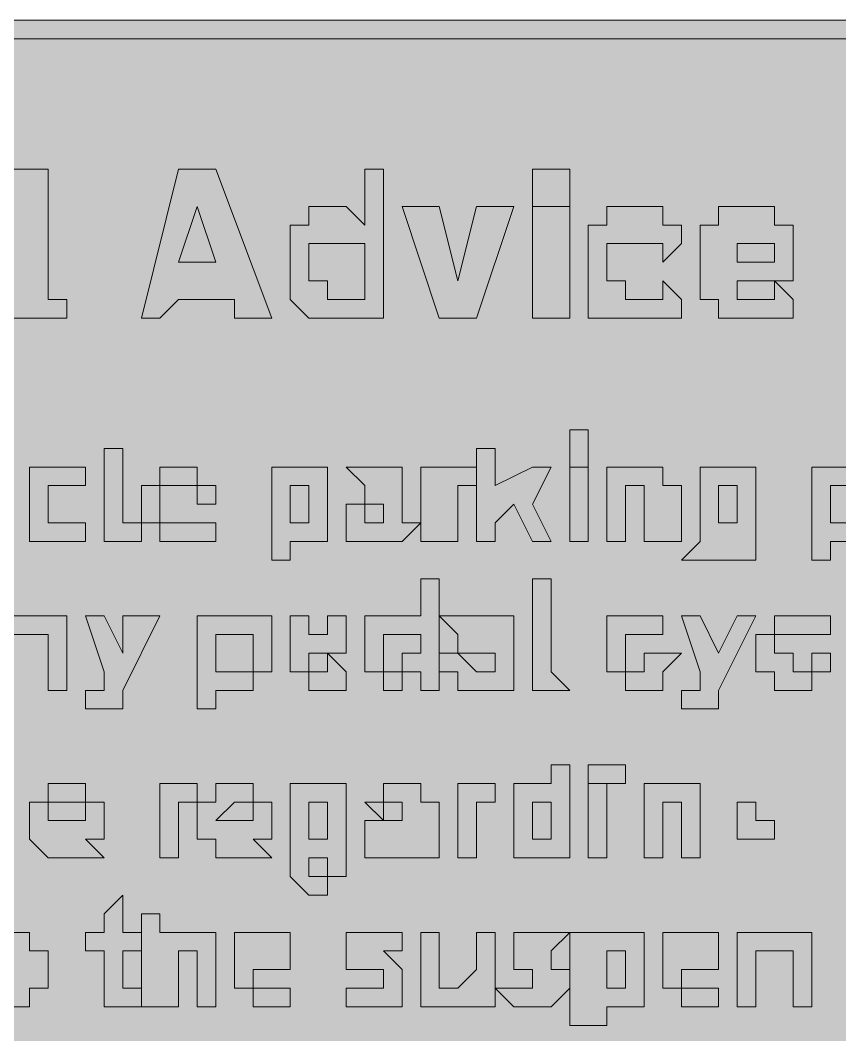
# Model space of a CAD drawing. Header units: metres. Extents: x 104 to 450, y 10 to 263.
# Drawn here: x 159.8 to 212.6, y 197.4 to 262.8 of the extents above; entities that cross this region are included whole.
import ezdxf

# ---------------------------------------------------------------- set-up
doc = ezdxf.new("R2010")
doc.units = ezdxf.units.M
doc.layers.add('FILL_BLACK_000000', color=7, linetype='Continuous', true_color=0x000000)
doc.layers.add('FILL_WHITE_FFFFFF', color=7, linetype='Continuous', true_color=0xffffff)

msp = doc.modelspace()

# ---------------------------------------------------------------- hatches: boundary and pattern name
at = {"layer": 'FILL_BLACK_000000', "true_color": 0x000000}
h = msp.add_hatch(color=7, dxfattribs=at)
h.dxf.hatch_style = 1
h.paths.add_polyline_path([(103.95, 259.2), (104, 259.6), (104.14, 259.91), (104.55, 260.4), (104.96, 260.89), (105.1, 261.2), (105.15, 261.6), (105.15, 262.8), (106.35, 262.8), (108.75, 262.8), (445.95, 262.8), (448.35, 262.8), (449.55, 261.6), (449.55, 259.2), (449.55, 14.4), (449.53, 13.5), (449.4, 12.6), (449.04, 11.7), (448.35, 10.8), (447.15, 10.8), (447.13, 10.11), (447, 9.75), (446.64, 9.62), (445.95, 9.6), (108.75, 9.6), (107.85, 9.79), (106.95, 10.2), (106.05, 10.61), (105.15, 10.8), (104.96, 11.7), (104.55, 12.6), (104.14, 13.5), (103.95, 14.4), (103.95, 259.2)])
h = msp.add_hatch(color=7, dxfattribs=at)
h.dxf.hatch_style = 1
h.paths.add_polyline_path([(161.55, 246), (161.55, 244.8), (162.75, 244.8), (162.75, 243.6), (161.55, 243.6), (160.35, 243.6), (159.15, 243.6), (159.15, 244.8), (159.15, 253.2), (161.55, 253.2), (161.55, 246)])
h = msp.add_hatch(color=7, dxfattribs=at)
h.dxf.hatch_style = 1
h.paths.add_polyline_path([(173.55, 244.8), (171.15, 244.8), (169.95, 244.8), (168.75, 243.6), (167.55, 243.6), (169.95, 253.2), (171.15, 253.2), (172.35, 253.2), (175.95, 243.6), (173.55, 243.6), (173.55, 244.8)])
h.paths.add_polyline_path([(169.95, 247.2), (171.15, 247.2), (172.35, 247.2), (171.15, 250.8), (169.95, 247.2)], flags=16)
h = msp.add_hatch(color=7, dxfattribs=at)
h.dxf.hatch_style = 1
h.paths.add_polyline_path([(179.55, 243.6), (178.35, 243.6), (177.15, 244.8), (177.15, 246), (177.15, 247.2), (177.15, 248.4), (177.15, 249.6), (178.35, 249.6), (178.35, 250.8), (179.55, 250.8), (180.75, 250.8), (181.95, 249.6), (181.95, 253.2), (183.15, 253.2), (183.15, 243.6), (181.95, 243.6), (180.75, 243.6), (179.55, 243.6)])
h.paths.add_polyline_path([(181.95, 248.4), (180.75, 248.4), (179.55, 248.4), (178.35, 248.4), (178.35, 247.2), (178.35, 246), (179.55, 246), (179.55, 244.8), (180.75, 244.8), (181.95, 244.8), (181.95, 246), (181.95, 247.2), (181.95, 248.4)], flags=16)
h = msp.add_hatch(color=7, dxfattribs=at)
h.dxf.hatch_style = 1
h.paths.add_polyline_path([(192.75, 250.8), (192.75, 252), (192.75, 253.2), (193.95, 253.2), (195.15, 253.2), (195.15, 252), (195.15, 250.8), (193.95, 250.8), (192.75, 250.8)])
h = msp.add_hatch(color=7, dxfattribs=at)
h.dxf.hatch_style = 1
h.paths.add_polyline_path([(184.35, 250.8), (186.75, 250.8), (187.95, 246), (189.15, 250.8), (191.55, 250.8), (189.15, 243.6), (187.95, 243.6), (186.75, 243.6), (184.35, 250.8)])
h = msp.add_hatch(color=7, dxfattribs=at)
h.dxf.hatch_style = 1
h.paths.add_polyline_path([(192.75, 243.6), (192.75, 250.8), (195.15, 250.8), (195.15, 243.6), (192.75, 243.6)])
h = msp.add_hatch(color=7, dxfattribs=at)
h.dxf.hatch_style = 1
h.paths.add_polyline_path([(201.15, 250.8), (201.15, 249.6), (202.35, 249.6), (202.35, 248.4), (201.15, 247.2), (201.15, 248.4), (199.95, 248.4), (198.75, 248.4), (197.55, 248.4), (197.55, 247.2), (197.55, 246), (198.75, 246), (198.75, 244.8), (199.95, 244.8), (201.15, 244.8), (201.15, 246), (202.35, 244.8), (202.35, 243.6), (201.15, 243.6), (199.95, 243.6), (198.75, 243.6), (197.55, 243.6), (196.35, 243.6), (196.35, 244.8), (196.35, 246), (196.35, 247.2), (196.35, 248.4), (196.35, 249.6), (197.55, 249.6), (197.55, 250.8), (198.75, 250.8), (199.95, 250.8), (201.15, 250.8)])
h = msp.add_hatch(color=7, dxfattribs=at)
h.dxf.hatch_style = 1
h.paths.add_polyline_path([(208.35, 243.6), (207.15, 243.6), (205.95, 243.6), (204.75, 243.6), (204.75, 244.8), (203.55, 244.8), (203.55, 246), (203.55, 247.2), (203.55, 248.4), (203.55, 249.6), (204.75, 249.6), (204.75, 250.8), (205.95, 250.8), (207.15, 250.8), (208.35, 250.8), (208.35, 249.6), (209.55, 249.6), (209.55, 248.4), (209.55, 247.2), (209.55, 246), (208.35, 246), (209.55, 244.8), (209.55, 243.6), (208.35, 243.6)])
h.paths.add_polyline_path([(205.95, 246), (205.95, 244.8), (207.15, 244.8), (208.35, 244.8), (208.35, 246), (205.95, 246)], flags=16)
h.paths.add_polyline_path([(208.35, 247.2), (208.35, 248.4), (207.15, 248.4), (205.95, 248.4), (205.95, 247.2), (208.35, 247.2)], flags=16)
h = msp.add_hatch(color=7, dxfattribs=at)
h.dxf.hatch_style = 1
h.paths.add_polyline_path([(195.15, 235.2), (195.15, 236.4), (196.35, 236.4), (196.35, 235.2), (196.35, 234), (195.15, 234), (195.15, 235.2)])
h = msp.add_hatch(color=7, dxfattribs=at)
h.dxf.hatch_style = 1
h.paths.add_polyline_path([(166.35, 230.4), (167.55, 230.4), (167.55, 229.2), (166.35, 229.2), (165.15, 229.2), (165.15, 230.4), (165.15, 235.2), (166.35, 235.2), (166.35, 230.4)])
h = msp.add_hatch(color=7, dxfattribs=at)
h.dxf.hatch_style = 1
h.paths.add_polyline_path([(189.15, 235.2), (190.35, 235.2), (190.35, 232.8), (192.75, 234), (193.95, 234), (192.75, 231.6), (193.95, 229.2), (192.75, 229.2), (191.55, 231.6), (190.35, 230.4), (190.35, 229.2), (189.15, 229.2), (189.15, 235.2)])
h = msp.add_hatch(color=7, dxfattribs=at)
h.dxf.hatch_style = 1
h.paths.add_polyline_path([(162.75, 229.2), (161.55, 229.2), (160.35, 229.2), (160.35, 230.4), (160.35, 231.6), (160.35, 232.8), (160.35, 234), (161.55, 234), (162.75, 234), (163.95, 234), (163.95, 232.8), (162.75, 232.8), (161.55, 232.8), (161.55, 231.6), (161.55, 230.4), (162.75, 230.4), (163.95, 230.4), (163.95, 229.2), (162.75, 229.2)])
h = msp.add_hatch(color=7, dxfattribs=at)
h.dxf.hatch_style = 1
h.paths.add_polyline_path([(169.95, 234), (171.15, 234), (171.15, 232.8), (169.95, 232.8), (168.75, 232.8), (168.75, 234), (169.95, 234)])
h = msp.add_hatch(color=7, dxfattribs=at)
h.dxf.hatch_style = 1
h.paths.add_polyline_path([(179.55, 229.2), (178.35, 229.2), (177.15, 229.2), (177.15, 228), (175.95, 228), (175.95, 234), (177.15, 234), (178.35, 234), (179.55, 234), (179.55, 232.8), (179.55, 231.6), (179.55, 230.4), (179.55, 229.2)])
h.paths.add_polyline_path([(178.35, 231.6), (178.35, 232.8), (177.15, 232.8), (177.15, 231.6), (177.15, 230.4), (178.35, 230.4), (178.35, 231.6)], flags=16)
h = msp.add_hatch(color=7, dxfattribs=at)
h.dxf.hatch_style = 1
h.paths.add_polyline_path([(183.15, 234), (184.35, 234), (184.35, 232.8), (184.35, 230.4), (185.55, 230.4), (184.35, 229.2), (183.15, 229.2), (181.95, 229.2), (180.75, 229.2), (180.75, 230.4), (180.75, 231.6), (181.95, 231.6), (181.95, 232.8), (180.75, 234), (181.95, 234), (183.15, 234)])
h.paths.add_polyline_path([(181.95, 230.4), (183.15, 230.4), (183.15, 231.6), (181.95, 231.6), (181.95, 230.4)], flags=16)
h = msp.add_hatch(color=7, dxfattribs=at)
h.dxf.hatch_style = 1
h.paths.add_polyline_path([(185.55, 234), (186.75, 234), (187.95, 234), (189.15, 234), (189.15, 232.8), (187.95, 232.8), (187.95, 231.6), (187.95, 229.2), (185.55, 229.2), (185.55, 234)])
h = msp.add_hatch(color=7, dxfattribs=at)
h.dxf.hatch_style = 1
h.paths.add_polyline_path([(195.15, 229.2), (195.15, 234), (196.35, 234), (196.35, 229.2), (195.15, 229.2)])
h = msp.add_hatch(color=7, dxfattribs=at)
h.dxf.hatch_style = 1
h.paths.add_polyline_path([(199.95, 229.2), (199.95, 231.6), (199.95, 232.8), (198.75, 232.8), (198.75, 231.6), (198.75, 229.2), (197.55, 229.2), (197.55, 234), (198.75, 234), (199.95, 234), (201.15, 234), (201.15, 232.8), (202.35, 232.8), (202.35, 229.2), (199.95, 229.2)])
h = msp.add_hatch(color=7, dxfattribs=at)
h.dxf.hatch_style = 1
h.paths.add_polyline_path([(204.75, 234), (205.95, 234), (207.15, 234), (207.15, 229.2), (207.15, 228), (205.95, 228), (204.75, 228), (203.55, 228), (202.35, 228), (203.55, 229.2), (203.55, 230.4), (203.55, 231.6), (203.55, 232.8), (203.55, 234), (204.75, 234)])
h.paths.add_polyline_path([(204.75, 231.6), (204.75, 230.4), (205.95, 230.4), (205.95, 231.6), (205.95, 232.8), (204.75, 232.8), (204.75, 231.6)], flags=16)
h = msp.add_hatch(color=7, dxfattribs=at)
h.dxf.hatch_style = 1
h.paths.add_polyline_path([(213.15, 229.2), (211.95, 229.2), (211.95, 228), (210.75, 228), (210.75, 234), (211.95, 234), (213.15, 234), (214.35, 234), (214.35, 232.8), (213.15, 232.8), (211.95, 232.8), (211.95, 231.6), (211.95, 230.4), (213.15, 230.4), (214.35, 230.4), (214.35, 229.2), (213.15, 229.2)])
h = msp.add_hatch(color=7, dxfattribs=at)
h.dxf.hatch_style = 1
h.paths.add_polyline_path([(168.75, 232.8), (168.75, 231.6), (168.75, 230.4), (167.55, 230.4), (167.55, 231.6), (167.55, 232.8), (168.75, 232.8)])
h = msp.add_hatch(color=7, dxfattribs=at)
h.dxf.hatch_style = 1
h.paths.add_polyline_path([(172.35, 231.6), (171.15, 231.6), (171.15, 232.8), (172.35, 232.8), (172.35, 231.6)])
h = msp.add_hatch(color=7, dxfattribs=at)
h.dxf.hatch_style = 1
h.paths.add_polyline_path([(172.35, 229.2), (171.15, 229.2), (169.95, 229.2), (168.75, 229.2), (168.75, 230.4), (169.95, 230.4), (171.15, 230.4), (172.35, 230.4), (172.35, 229.2)])
h = msp.add_hatch(color=7, dxfattribs=at)
h.dxf.hatch_style = 1
h.paths.add_polyline_path([(181.95, 222), (181.95, 223.2), (181.95, 224.4), (183.15, 224.4), (184.35, 224.4), (185.55, 224.4), (185.55, 226.8), (186.75, 226.8), (186.75, 219.6), (185.55, 219.6), (185.55, 220.8), (184.35, 220.8), (184.35, 222), (185.55, 222), (185.55, 223.2), (184.35, 223.2), (183.15, 223.2), (183.15, 222), (183.15, 220.8), (181.95, 220.8), (181.95, 222)])
h = msp.add_hatch(color=7, dxfattribs=at)
h.dxf.hatch_style = 1
h.paths.add_polyline_path([(193.95, 222), (193.95, 220.8), (195.15, 219.6), (193.95, 219.6), (192.75, 219.6), (192.75, 220.8), (192.75, 226.8), (193.95, 226.8), (193.95, 222)])
h = msp.add_hatch(color=7, dxfattribs=at)
h.dxf.hatch_style = 1
h.paths.add_polyline_path([(161.55, 219.6), (161.55, 223.2), (160.35, 223.2), (159.15, 223.2), (159.15, 219.6), (157.95, 219.6), (157.95, 224.4), (159.15, 224.4), (160.35, 224.4), (161.55, 224.4), (162.75, 224.4), (162.75, 223.2), (162.75, 219.6), (161.55, 219.6)])
h = msp.add_hatch(color=7, dxfattribs=at)
h.dxf.hatch_style = 1
h.paths.add_polyline_path([(166.35, 219.6), (166.35, 218.4), (165.15, 218.4), (163.95, 218.4), (163.95, 219.6), (165.15, 219.6), (165.15, 220.8), (163.95, 224.4), (165.15, 224.4), (166.35, 222), (166.35, 224.4), (168.75, 224.4), (166.35, 219.6)])
h = msp.add_hatch(color=7, dxfattribs=at)
h.dxf.hatch_style = 1
h.paths.add_polyline_path([(171.15, 224.4), (172.35, 224.4), (173.55, 224.4), (174.75, 224.4), (175.95, 224.4), (175.95, 223.2), (175.95, 222), (175.95, 220.8), (174.75, 220.8), (174.75, 219.6), (173.55, 219.6), (172.35, 219.6), (172.35, 218.4), (171.15, 218.4), (171.15, 224.4)])
h.paths.add_polyline_path([(174.75, 222), (174.75, 223.2), (173.55, 223.2), (172.35, 223.2), (172.35, 222), (172.35, 220.8), (173.55, 220.8), (174.75, 220.8), (174.75, 222)], flags=16)
h = msp.add_hatch(color=7, dxfattribs=at)
h.dxf.hatch_style = 1
h.paths.add_polyline_path([(177.15, 223.2), (177.15, 224.4), (178.35, 224.4), (178.35, 223.2), (179.55, 223.2), (179.55, 224.4), (180.75, 224.4), (180.75, 223.2), (180.75, 222), (179.55, 222), (178.35, 222), (178.35, 220.8), (177.15, 220.8), (177.15, 222), (177.15, 223.2)])
h = msp.add_hatch(color=7, dxfattribs=at)
h.dxf.hatch_style = 1
h.paths.add_polyline_path([(191.55, 220.8), (191.55, 219.6), (190.35, 219.6), (189.15, 219.6), (187.95, 219.6), (187.95, 220.8), (186.75, 220.8), (186.75, 222), (187.95, 222), (187.95, 223.2), (186.75, 224.4), (187.95, 224.4), (189.15, 224.4), (190.35, 224.4), (191.55, 224.4), (191.55, 223.2), (191.55, 220.8)])
h.paths.add_polyline_path([(189.15, 220.8), (190.35, 220.8), (190.35, 222), (189.15, 222), (187.95, 222), (189.15, 220.8)], flags=16)
h = msp.add_hatch(color=7, dxfattribs=at)
h.dxf.hatch_style = 1
h.paths.add_polyline_path([(197.55, 223.2), (197.55, 224.4), (198.75, 224.4), (199.95, 224.4), (201.15, 224.4), (201.15, 223.2), (199.95, 223.2), (198.75, 223.2), (198.75, 222), (198.75, 220.8), (197.55, 220.8), (197.55, 222), (197.55, 223.2)])
h = msp.add_hatch(color=7, dxfattribs=at)
h.dxf.hatch_style = 1
h.paths.add_polyline_path([(204.75, 219.6), (204.75, 218.4), (203.55, 218.4), (202.35, 218.4), (202.35, 219.6), (203.55, 219.6), (203.55, 220.8), (202.35, 224.4), (203.55, 224.4), (204.75, 222), (205.95, 224.4), (207.15, 224.4), (204.75, 219.6)])
h = msp.add_hatch(color=7, dxfattribs=at)
h.dxf.hatch_style = 1
h.paths.add_polyline_path([(211.95, 224.4), (211.95, 223.2), (210.75, 223.2), (209.55, 223.2), (208.35, 223.2), (208.35, 224.4), (209.55, 224.4), (210.75, 224.4), (211.95, 224.4)])
h = msp.add_hatch(color=7, dxfattribs=at)
h.dxf.hatch_style = 1
h.paths.add_polyline_path([(208.35, 219.6), (208.35, 220.8), (207.15, 220.8), (207.15, 222), (207.15, 223.2), (208.35, 223.2), (208.35, 222), (209.55, 222), (209.55, 220.8), (210.75, 220.8), (210.75, 219.6), (209.55, 219.6), (208.35, 219.6)])
h = msp.add_hatch(color=7, dxfattribs=at)
h.dxf.hatch_style = 1
h.paths.add_polyline_path([(178.35, 220.8), (179.55, 220.8), (179.55, 222), (180.75, 220.8), (180.75, 219.6), (179.55, 219.6), (178.35, 219.6), (178.35, 220.8)])
h = msp.add_hatch(color=7, dxfattribs=at)
h.dxf.hatch_style = 1
h.paths.add_polyline_path([(201.15, 222), (202.35, 222), (201.15, 220.8), (201.15, 219.6), (199.95, 219.6), (198.75, 219.6), (198.75, 220.8), (199.95, 220.8), (199.95, 222), (201.15, 222)])
h = msp.add_hatch(color=7, dxfattribs=at)
h.dxf.hatch_style = 1
h.paths.add_polyline_path([(210.75, 220.8), (210.75, 222), (211.95, 222), (211.95, 220.8), (210.75, 220.8)])
h = msp.add_hatch(color=7, dxfattribs=at)
h.dxf.hatch_style = 1
h.paths.add_polyline_path([(183.15, 219.6), (183.15, 220.8), (184.35, 220.8), (184.35, 219.6), (183.15, 219.6)])
h = msp.add_hatch(color=7, dxfattribs=at)
h.dxf.hatch_style = 1
h.paths.add_polyline_path([(191.55, 208.8), (191.55, 210), (191.55, 211.2), (191.55, 212.4), (191.55, 213.6), (192.75, 213.6), (193.95, 213.6), (193.95, 214.8), (195.15, 214.8), (195.15, 208.8), (193.95, 208.8), (192.75, 208.8), (191.55, 208.8)])
h.paths.add_polyline_path([(193.95, 212.4), (192.75, 212.4), (192.75, 211.2), (192.75, 210), (193.95, 210), (193.95, 211.2), (193.95, 212.4)], flags=16)
h = msp.add_hatch(color=7, dxfattribs=at)
h.dxf.hatch_style = 1
h.paths.add_polyline_path([(196.35, 213.6), (196.35, 214.8), (197.55, 214.8), (198.75, 214.8), (198.75, 213.6), (197.55, 213.6), (196.35, 213.6)])
h = msp.add_hatch(color=7, dxfattribs=at)
h.dxf.hatch_style = 1
h.paths.add_polyline_path([(162.75, 213.6), (163.95, 213.6), (163.95, 212.4), (162.75, 212.4), (161.55, 212.4), (161.55, 213.6), (162.75, 213.6)])
h = msp.add_hatch(color=7, dxfattribs=at)
h.dxf.hatch_style = 1
h.paths.add_polyline_path([(168.75, 208.8), (168.75, 213.6), (169.95, 213.6), (171.15, 213.6), (171.15, 212.4), (169.95, 212.4), (169.95, 211.2), (169.95, 208.8), (168.75, 208.8)])
h = msp.add_hatch(color=7, dxfattribs=at)
h.dxf.hatch_style = 1
h.paths.add_polyline_path([(172.35, 208.8), (172.35, 210), (171.15, 210), (171.15, 211.2), (171.15, 212.4), (172.35, 212.4), (172.35, 213.6), (173.55, 213.6), (174.75, 213.6), (174.75, 212.4), (175.95, 212.4), (175.95, 211.2), (175.95, 210), (174.75, 210), (175.95, 208.8), (174.75, 208.8), (173.55, 208.8), (172.35, 208.8)])
h.paths.add_polyline_path([(173.55, 212.4), (172.35, 211.2), (174.75, 211.2), (174.75, 212.4), (173.55, 212.4)], flags=16)
h = msp.add_hatch(color=7, dxfattribs=at)
h.dxf.hatch_style = 1
h.paths.add_polyline_path([(177.15, 210), (177.15, 211.2), (177.15, 212.4), (177.15, 213.6), (178.35, 213.6), (179.55, 213.6), (180.75, 213.6), (180.75, 208.8), (180.75, 207.6), (179.55, 207.6), (179.55, 206.4), (178.35, 206.4), (177.15, 207.6), (177.15, 208.8), (177.15, 210)])
h.paths.add_polyline_path([(179.55, 208.8), (178.35, 208.8), (178.35, 207.6), (179.55, 207.6), (179.55, 208.8)], flags=16)
h.paths.add_polyline_path([(178.35, 212.4), (178.35, 211.2), (178.35, 210), (179.55, 210), (179.55, 211.2), (179.55, 212.4), (178.35, 212.4)], flags=16)
h = msp.add_hatch(color=7, dxfattribs=at)
h.dxf.hatch_style = 1
h.paths.add_polyline_path([(185.55, 212.4), (186.75, 212.4), (186.75, 210), (186.75, 208.8), (185.55, 208.8), (184.35, 208.8), (183.15, 208.8), (181.95, 208.8), (181.95, 210), (181.95, 211.2), (183.15, 211.2), (184.35, 211.2), (184.35, 212.4), (183.15, 212.4), (183.15, 213.6), (184.35, 213.6), (185.55, 213.6), (185.55, 212.4)])
h = msp.add_hatch(color=7, dxfattribs=at)
h.dxf.hatch_style = 1
h.paths.add_polyline_path([(187.95, 208.8), (187.95, 213.6), (189.15, 213.6), (190.35, 213.6), (190.35, 212.4), (189.15, 212.4), (189.15, 211.2), (189.15, 208.8), (187.95, 208.8)])
h = msp.add_hatch(color=7, dxfattribs=at)
h.dxf.hatch_style = 1
h.paths.add_polyline_path([(196.35, 208.8), (196.35, 213.6), (197.55, 213.6), (197.55, 208.8), (196.35, 208.8)])
h = msp.add_hatch(color=7, dxfattribs=at)
h.dxf.hatch_style = 1
h.paths.add_polyline_path([(199.95, 208.8), (199.95, 213.6), (201.15, 213.6), (202.35, 213.6), (203.55, 213.6), (203.55, 212.4), (203.55, 211.2), (203.55, 208.8), (202.35, 208.8), (202.35, 211.2), (202.35, 212.4), (201.15, 212.4), (201.15, 211.2), (201.15, 208.8), (199.95, 208.8)])
h = msp.add_hatch(color=7, dxfattribs=at)
h.dxf.hatch_style = 1
h.paths.add_polyline_path([(162.75, 208.8), (161.55, 208.8), (160.35, 210), (160.35, 211.2), (160.35, 212.4), (161.55, 212.4), (161.55, 211.2), (163.95, 211.2), (163.95, 212.4), (165.15, 212.4), (165.15, 211.2), (165.15, 210), (163.95, 210), (165.15, 208.8), (163.95, 208.8), (162.75, 208.8)])
h = msp.add_hatch(color=7, dxfattribs=at)
h.dxf.hatch_style = 1
h.paths.add_polyline_path([(183.15, 212.4), (183.15, 211.2), (181.95, 212.4), (183.15, 212.4)])
h = msp.add_hatch(color=7, dxfattribs=at)
h.dxf.hatch_style = 1
h.paths.add_polyline_path([(208.35, 210), (207.15, 210), (205.95, 210), (205.95, 211.2), (205.95, 212.4), (207.15, 212.4), (207.15, 211.2), (208.35, 211.2), (208.35, 210)])
h = msp.add_hatch(color=7, dxfattribs=at)
h.dxf.hatch_style = 1
h.paths.add_polyline_path([(167.55, 204), (167.55, 202.8), (166.35, 202.8), (166.35, 200.4), (167.55, 200.4), (167.55, 199.2), (166.35, 199.2), (165.15, 199.2), (165.15, 200.4), (165.15, 202.8), (163.95, 202.8), (163.95, 204), (165.15, 204), (165.15, 205.2), (166.35, 206.4), (166.35, 204), (167.55, 204)])
h = msp.add_hatch(color=7, dxfattribs=at)
h.dxf.hatch_style = 1
h.paths.add_polyline_path([(169.95, 204), (171.15, 204), (172.35, 204), (172.35, 202.8), (172.35, 199.2), (171.15, 199.2), (171.15, 201.6), (171.15, 202.8), (169.95, 202.8), (169.95, 201.6), (169.95, 199.2), (167.55, 199.2), (167.55, 205.2), (168.75, 205.2), (168.75, 204), (169.95, 204)])
h = msp.add_hatch(color=7, dxfattribs=at)
h.dxf.hatch_style = 1
h.paths.add_polyline_path([(160.35, 200.4), (160.35, 199.2), (159.15, 199.2), (157.95, 199.2), (156.75, 199.2), (156.75, 200.4), (156.75, 201.6), (156.75, 202.8), (156.75, 204), (157.95, 204), (159.15, 204), (160.35, 204), (160.35, 202.8), (161.55, 202.8), (161.55, 201.6), (161.55, 200.4), (160.35, 200.4)])
h.paths.add_polyline_path([(157.95, 202.8), (157.95, 201.6), (157.95, 200.4), (159.15, 200.4), (159.15, 201.6), (159.15, 202.8), (157.95, 202.8)], flags=16)
h = msp.add_hatch(color=7, dxfattribs=at)
h.dxf.hatch_style = 1
h.paths.add_polyline_path([(173.55, 202.8), (173.55, 204), (174.75, 204), (175.95, 204), (177.15, 204), (177.15, 202.8), (177.15, 201.6), (174.75, 201.6), (174.75, 200.4), (173.55, 200.4), (173.55, 201.6), (173.55, 202.8)])
h = msp.add_hatch(color=7, dxfattribs=at)
h.dxf.hatch_style = 1
h.paths.add_polyline_path([(184.35, 200.4), (184.35, 199.2), (183.15, 199.2), (181.95, 199.2), (180.75, 199.2), (180.75, 200.4), (181.95, 200.4), (183.15, 200.4), (183.15, 201.6), (181.95, 201.6), (180.75, 201.6), (180.75, 202.8), (180.75, 204), (181.95, 204), (183.15, 204), (184.35, 204), (184.35, 202.8), (183.15, 202.8), (184.35, 201.6), (184.35, 200.4)])
h = msp.add_hatch(color=7, dxfattribs=at)
h.dxf.hatch_style = 1
h.paths.add_polyline_path([(190.35, 204), (190.35, 199.2), (187.95, 199.2), (186.75, 199.2), (185.55, 199.2), (185.55, 200.4), (185.55, 204), (186.75, 204), (186.75, 201.6), (186.75, 200.4), (187.95, 200.4), (189.15, 201.6), (189.15, 204), (190.35, 204)])
h = msp.add_hatch(color=7, dxfattribs=at)
h.dxf.hatch_style = 1
h.paths.add_polyline_path([(195.15, 201.6), (195.15, 200.4), (193.95, 199.2), (192.75, 199.2), (191.55, 199.2), (190.35, 200.4), (191.55, 200.4), (192.75, 200.4), (192.75, 201.6), (191.55, 201.6), (191.55, 202.8), (191.55, 204), (192.75, 204), (193.95, 204), (195.15, 204), (193.95, 202.8), (193.95, 201.6), (195.15, 201.6)])
h = msp.add_hatch(color=7, dxfattribs=at)
h.dxf.hatch_style = 1
h.paths.add_polyline_path([(199.95, 199.2), (198.75, 199.2), (197.55, 199.2), (197.55, 198), (195.15, 198), (195.15, 204), (196.35, 204), (197.55, 204), (198.75, 204), (199.95, 204), (199.95, 202.8), (199.95, 201.6), (199.95, 200.4), (199.95, 199.2)])
h.paths.add_polyline_path([(198.75, 201.6), (198.75, 202.8), (197.55, 202.8), (197.55, 201.6), (197.55, 200.4), (198.75, 200.4), (198.75, 201.6)], flags=16)
h = msp.add_hatch(color=7, dxfattribs=at)
h.dxf.hatch_style = 1
h.paths.add_polyline_path([(201.15, 202.8), (201.15, 204), (202.35, 204), (203.55, 204), (204.75, 204), (204.75, 202.8), (204.75, 201.6), (202.35, 201.6), (202.35, 200.4), (201.15, 200.4), (201.15, 201.6), (201.15, 202.8)])
h = msp.add_hatch(color=7, dxfattribs=at)
h.dxf.hatch_style = 1
h.paths.add_polyline_path([(209.55, 199.2), (209.55, 201.6), (209.55, 202.8), (208.35, 202.8), (207.15, 202.8), (207.15, 201.6), (207.15, 199.2), (205.95, 199.2), (205.95, 204), (207.15, 204), (208.35, 204), (209.55, 204), (210.75, 204), (210.75, 202.8), (210.75, 199.2), (209.55, 199.2)])
h = msp.add_hatch(color=7, dxfattribs=at)
h.dxf.hatch_style = 1
h.paths.add_polyline_path([(177.15, 199.2), (175.95, 199.2), (174.75, 199.2), (174.75, 200.4), (175.95, 200.4), (177.15, 200.4), (177.15, 199.2)])
h = msp.add_hatch(color=7, dxfattribs=at)
h.dxf.hatch_style = 1
h.paths.add_polyline_path([(204.75, 199.2), (203.55, 199.2), (202.35, 199.2), (202.35, 200.4), (203.55, 200.4), (204.75, 200.4), (204.75, 199.2)])
at = {"layer": 'FILL_WHITE_FFFFFF', "true_color": 0xffffff}
h = msp.add_hatch(color=7, dxfattribs=at)
h.dxf.hatch_style = 1
h.paths.add_polyline_path([(106.35, 259.2), (106.35, 260.4), (107.06, 261.09), (107.55, 261.45), (108.04, 261.58), (108.75, 261.6), (445.95, 261.6), (447.15, 261.6), (447.15, 260.4), (448.35, 260.4), (448.35, 259.2), (448.35, 14.4), (448.33, 13.69), (448.2, 13.2), (447.84, 12.71), (447.15, 12), (445.95, 12), (108.75, 12), (106.35, 12), (106.35, 14.4), (106.35, 259.2)])

# ---------------------------------------------------------------- linework, layer by layer
at = {"layer": 'FILL_BLACK_000000', "lineweight": 0, "true_color": 0x000000}
msp.add_lwpolyline([(445.95, 9.6), (108.75, 9.6), (107.85, 9.79), (106.95, 10.2), (106.05, 10.61), (105.15, 10.8), (104.96, 11.7), (104.55, 12.6), (104.14, 13.5), (103.95, 14.4), (103.95, 259.2), (104, 259.6), (104.14, 259.91), (104.55, 260.4), (104.96, 260.89), (105.1, 261.2), (105.15, 261.6), (105.15, 262.8), (106.35, 262.8), (108.75, 262.8), (445.95, 262.8)], dxfattribs=at)
for points in [[(161.55, 246), (161.55, 244.8), (162.75, 244.8), (162.75, 243.6), (161.55, 243.6), (160.35, 243.6), (159.15, 243.6), (159.15, 244.8), (159.15, 253.2), (161.55, 253.2)], [(173.55, 244.8), (171.15, 244.8), (169.95, 244.8), (168.75, 243.6), (167.55, 243.6), (169.95, 253.2), (171.15, 253.2), (172.35, 253.2), (175.95, 243.6), (173.55, 243.6)], [(179.55, 243.6), (178.35, 243.6), (177.15, 244.8), (177.15, 246), (177.15, 247.2), (177.15, 248.4), (177.15, 249.6), (178.35, 249.6), (178.35, 250.8), (179.55, 250.8), (180.75, 250.8), (181.95, 249.6), (181.95, 253.2), (183.15, 253.2), (183.15, 243.6), (181.95, 243.6), (180.75, 243.6)], [(192.75, 250.8), (192.75, 252), (192.75, 253.2), (193.95, 253.2), (195.15, 253.2), (195.15, 252), (195.15, 250.8), (193.95, 250.8)], [(169.95, 247.2), (171.15, 247.2), (172.35, 247.2), (171.15, 250.8)], [(184.35, 250.8), (186.75, 250.8), (187.95, 246), (189.15, 250.8), (191.55, 250.8), (189.15, 243.6), (187.95, 243.6), (186.75, 243.6)], [(192.75, 243.6), (192.75, 250.8), (195.15, 250.8), (195.15, 243.6)], [(201.15, 250.8), (201.15, 249.6), (202.35, 249.6), (202.35, 248.4), (201.15, 247.2), (201.15, 248.4), (199.95, 248.4), (198.75, 248.4), (197.55, 248.4), (197.55, 247.2), (197.55, 246), (198.75, 246), (198.75, 244.8), (199.95, 244.8), (201.15, 244.8), (201.15, 246), (202.35, 244.8), (202.35, 243.6), (201.15, 243.6), (199.95, 243.6), (198.75, 243.6), (197.55, 243.6), (196.35, 243.6), (196.35, 244.8), (196.35, 246), (196.35, 247.2), (196.35, 248.4), (196.35, 249.6), (197.55, 249.6), (197.55, 250.8), (198.75, 250.8), (199.95, 250.8)], [(208.35, 243.6), (207.15, 243.6), (205.95, 243.6), (204.75, 243.6), (204.75, 244.8), (203.55, 244.8), (203.55, 246), (203.55, 247.2), (203.55, 248.4), (203.55, 249.6), (204.75, 249.6), (204.75, 250.8), (205.95, 250.8), (207.15, 250.8), (208.35, 250.8), (208.35, 249.6), (209.55, 249.6), (209.55, 248.4), (209.55, 247.2), (209.55, 246), (208.35, 246), (209.55, 244.8), (209.55, 243.6)], [(181.95, 248.4), (180.75, 248.4), (179.55, 248.4), (178.35, 248.4), (178.35, 247.2), (178.35, 246), (179.55, 246), (179.55, 244.8), (180.75, 244.8), (181.95, 244.8), (181.95, 246), (181.95, 247.2)], [(208.35, 247.2), (208.35, 248.4), (207.15, 248.4), (205.95, 248.4), (205.95, 247.2)], [(205.95, 246), (205.95, 244.8), (207.15, 244.8), (208.35, 244.8), (208.35, 246)], [(195.15, 235.2), (195.15, 236.4), (196.35, 236.4), (196.35, 235.2), (196.35, 234), (195.15, 234)], [(166.35, 230.4), (167.55, 230.4), (167.55, 229.2), (166.35, 229.2), (165.15, 229.2), (165.15, 230.4), (165.15, 235.2), (166.35, 235.2)], [(189.15, 235.2), (190.35, 235.2), (190.35, 232.8), (192.75, 234), (193.95, 234), (192.75, 231.6), (193.95, 229.2), (192.75, 229.2), (191.55, 231.6), (190.35, 230.4), (190.35, 229.2), (189.15, 229.2)], [(162.75, 229.2), (161.55, 229.2), (160.35, 229.2), (160.35, 230.4), (160.35, 231.6), (160.35, 232.8), (160.35, 234), (161.55, 234), (162.75, 234), (163.95, 234), (163.95, 232.8), (162.75, 232.8), (161.55, 232.8), (161.55, 231.6), (161.55, 230.4), (162.75, 230.4), (163.95, 230.4), (163.95, 229.2)], [(169.95, 234), (171.15, 234), (171.15, 232.8), (169.95, 232.8), (168.75, 232.8), (168.75, 234)], [(179.55, 229.2), (178.35, 229.2), (177.15, 229.2), (177.15, 228), (175.95, 228), (175.95, 234), (177.15, 234), (178.35, 234), (179.55, 234), (179.55, 232.8), (179.55, 231.6), (179.55, 230.4)], [(183.15, 234), (184.35, 234), (184.35, 232.8), (184.35, 230.4), (185.55, 230.4), (184.35, 229.2), (183.15, 229.2), (181.95, 229.2), (180.75, 229.2), (180.75, 230.4), (180.75, 231.6), (181.95, 231.6), (181.95, 232.8), (180.75, 234), (181.95, 234)], [(185.55, 234), (186.75, 234), (187.95, 234), (189.15, 234), (189.15, 232.8), (187.95, 232.8), (187.95, 231.6), (187.95, 229.2), (185.55, 229.2)], [(195.15, 229.2), (195.15, 234), (196.35, 234), (196.35, 229.2)], [(199.95, 229.2), (199.95, 231.6), (199.95, 232.8), (198.75, 232.8), (198.75, 231.6), (198.75, 229.2), (197.55, 229.2), (197.55, 234), (198.75, 234), (199.95, 234), (201.15, 234), (201.15, 232.8), (202.35, 232.8), (202.35, 229.2)], [(204.75, 234), (205.95, 234), (207.15, 234), (207.15, 229.2), (207.15, 228), (205.95, 228), (204.75, 228), (203.55, 228), (202.35, 228), (203.55, 229.2), (203.55, 230.4), (203.55, 231.6), (203.55, 232.8), (203.55, 234)], [(213.15, 229.2), (211.95, 229.2), (211.95, 228), (210.75, 228), (210.75, 234), (211.95, 234), (213.15, 234), (214.35, 234), (214.35, 232.8), (213.15, 232.8), (211.95, 232.8), (211.95, 231.6), (211.95, 230.4), (213.15, 230.4), (214.35, 230.4), (214.35, 229.2)], [(168.75, 232.8), (168.75, 231.6), (168.75, 230.4), (167.55, 230.4), (167.55, 231.6), (167.55, 232.8)], [(172.35, 231.6), (171.15, 231.6), (171.15, 232.8), (172.35, 232.8)], [(178.35, 231.6), (178.35, 232.8), (177.15, 232.8), (177.15, 231.6), (177.15, 230.4), (178.35, 230.4)], [(204.75, 231.6), (204.75, 230.4), (205.95, 230.4), (205.95, 231.6), (205.95, 232.8), (204.75, 232.8)], [(181.95, 230.4), (183.15, 230.4), (183.15, 231.6), (181.95, 231.6)], [(172.35, 229.2), (171.15, 229.2), (169.95, 229.2), (168.75, 229.2), (168.75, 230.4), (169.95, 230.4), (171.15, 230.4), (172.35, 230.4)], [(181.95, 222), (181.95, 223.2), (181.95, 224.4), (183.15, 224.4), (184.35, 224.4), (185.55, 224.4), (185.55, 226.8), (186.75, 226.8), (186.75, 219.6), (185.55, 219.6), (185.55, 220.8), (184.35, 220.8), (184.35, 222), (185.55, 222), (185.55, 223.2), (184.35, 223.2), (183.15, 223.2), (183.15, 222), (183.15, 220.8), (181.95, 220.8)], [(193.95, 222), (193.95, 220.8), (195.15, 219.6), (193.95, 219.6), (192.75, 219.6), (192.75, 220.8), (192.75, 226.8), (193.95, 226.8)], [(161.55, 219.6), (161.55, 223.2), (160.35, 223.2), (159.15, 223.2), (159.15, 219.6), (157.95, 219.6), (157.95, 224.4), (159.15, 224.4), (160.35, 224.4), (161.55, 224.4), (162.75, 224.4), (162.75, 223.2), (162.75, 219.6)], [(166.35, 219.6), (166.35, 218.4), (165.15, 218.4), (163.95, 218.4), (163.95, 219.6), (165.15, 219.6), (165.15, 220.8), (163.95, 224.4), (165.15, 224.4), (166.35, 222), (166.35, 224.4), (168.75, 224.4)], [(171.15, 224.4), (172.35, 224.4), (173.55, 224.4), (174.75, 224.4), (175.95, 224.4), (175.95, 223.2), (175.95, 222), (175.95, 220.8), (174.75, 220.8), (174.75, 219.6), (173.55, 219.6), (172.35, 219.6), (172.35, 218.4), (171.15, 218.4)], [(177.15, 223.2), (177.15, 224.4), (178.35, 224.4), (178.35, 223.2), (179.55, 223.2), (179.55, 224.4), (180.75, 224.4), (180.75, 223.2), (180.75, 222), (179.55, 222), (178.35, 222), (178.35, 220.8), (177.15, 220.8), (177.15, 222)], [(191.55, 220.8), (191.55, 219.6), (190.35, 219.6), (189.15, 219.6), (187.95, 219.6), (187.95, 220.8), (186.75, 220.8), (186.75, 222), (187.95, 222), (187.95, 223.2), (186.75, 224.4), (187.95, 224.4), (189.15, 224.4), (190.35, 224.4), (191.55, 224.4), (191.55, 223.2)], [(197.55, 223.2), (197.55, 224.4), (198.75, 224.4), (199.95, 224.4), (201.15, 224.4), (201.15, 223.2), (199.95, 223.2), (198.75, 223.2), (198.75, 222), (198.75, 220.8), (197.55, 220.8), (197.55, 222)], [(204.75, 219.6), (204.75, 218.4), (203.55, 218.4), (202.35, 218.4), (202.35, 219.6), (203.55, 219.6), (203.55, 220.8), (202.35, 224.4), (203.55, 224.4), (204.75, 222), (205.95, 224.4), (207.15, 224.4)], [(211.95, 224.4), (211.95, 223.2), (210.75, 223.2), (209.55, 223.2), (208.35, 223.2), (208.35, 224.4), (209.55, 224.4), (210.75, 224.4)], [(174.75, 222), (174.75, 223.2), (173.55, 223.2), (172.35, 223.2), (172.35, 222), (172.35, 220.8), (173.55, 220.8), (174.75, 220.8)], [(208.35, 219.6), (208.35, 220.8), (207.15, 220.8), (207.15, 222), (207.15, 223.2), (208.35, 223.2), (208.35, 222), (209.55, 222), (209.55, 220.8), (210.75, 220.8), (210.75, 219.6), (209.55, 219.6)], [(178.35, 220.8), (179.55, 220.8), (179.55, 222), (180.75, 220.8), (180.75, 219.6), (179.55, 219.6), (178.35, 219.6)], [(189.15, 220.8), (190.35, 220.8), (190.35, 222), (189.15, 222), (187.95, 222)], [(201.15, 222), (202.35, 222), (201.15, 220.8), (201.15, 219.6), (199.95, 219.6), (198.75, 219.6), (198.75, 220.8), (199.95, 220.8), (199.95, 222)], [(210.75, 220.8), (210.75, 222), (211.95, 222), (211.95, 220.8)], [(183.15, 219.6), (183.15, 220.8), (184.35, 220.8), (184.35, 219.6)], [(191.55, 208.8), (191.55, 210), (191.55, 211.2), (191.55, 212.4), (191.55, 213.6), (192.75, 213.6), (193.95, 213.6), (193.95, 214.8), (195.15, 214.8), (195.15, 208.8), (193.95, 208.8), (192.75, 208.8)], [(196.35, 213.6), (196.35, 214.8), (197.55, 214.8), (198.75, 214.8), (198.75, 213.6), (197.55, 213.6)], [(162.75, 213.6), (163.95, 213.6), (163.95, 212.4), (162.75, 212.4), (161.55, 212.4), (161.55, 213.6)], [(168.75, 208.8), (168.75, 213.6), (169.95, 213.6), (171.15, 213.6), (171.15, 212.4), (169.95, 212.4), (169.95, 211.2), (169.95, 208.8)], [(172.35, 208.8), (172.35, 210), (171.15, 210), (171.15, 211.2), (171.15, 212.4), (172.35, 212.4), (172.35, 213.6), (173.55, 213.6), (174.75, 213.6), (174.75, 212.4), (175.95, 212.4), (175.95, 211.2), (175.95, 210), (174.75, 210), (175.95, 208.8), (174.75, 208.8), (173.55, 208.8)], [(177.15, 210), (177.15, 211.2), (177.15, 212.4), (177.15, 213.6), (178.35, 213.6), (179.55, 213.6), (180.75, 213.6), (180.75, 208.8), (180.75, 207.6), (179.55, 207.6), (179.55, 206.4), (178.35, 206.4), (177.15, 207.6), (177.15, 208.8)], [(185.55, 212.4), (186.75, 212.4), (186.75, 210), (186.75, 208.8), (185.55, 208.8), (184.35, 208.8), (183.15, 208.8), (181.95, 208.8), (181.95, 210), (181.95, 211.2), (183.15, 211.2), (184.35, 211.2), (184.35, 212.4), (183.15, 212.4), (183.15, 213.6), (184.35, 213.6), (185.55, 213.6)], [(187.95, 208.8), (187.95, 213.6), (189.15, 213.6), (190.35, 213.6), (190.35, 212.4), (189.15, 212.4), (189.15, 211.2), (189.15, 208.8)], [(196.35, 208.8), (196.35, 213.6), (197.55, 213.6), (197.55, 208.8)], [(199.95, 208.8), (199.95, 213.6), (201.15, 213.6), (202.35, 213.6), (203.55, 213.6), (203.55, 212.4), (203.55, 211.2), (203.55, 208.8), (202.35, 208.8), (202.35, 211.2), (202.35, 212.4), (201.15, 212.4), (201.15, 211.2), (201.15, 208.8)], [(162.75, 208.8), (161.55, 208.8), (160.35, 210), (160.35, 211.2), (160.35, 212.4), (161.55, 212.4), (161.55, 211.2), (163.95, 211.2), (163.95, 212.4), (165.15, 212.4), (165.15, 211.2), (165.15, 210), (163.95, 210), (165.15, 208.8), (163.95, 208.8)], [(173.55, 212.4), (172.35, 211.2), (174.75, 211.2), (174.75, 212.4)], [(178.35, 212.4), (178.35, 211.2), (178.35, 210), (179.55, 210), (179.55, 211.2), (179.55, 212.4)], [(183.15, 212.4), (183.15, 211.2), (181.95, 212.4)], [(193.95, 212.4), (192.75, 212.4), (192.75, 211.2), (192.75, 210), (193.95, 210), (193.95, 211.2)], [(208.35, 210), (207.15, 210), (205.95, 210), (205.95, 211.2), (205.95, 212.4), (207.15, 212.4), (207.15, 211.2), (208.35, 211.2)], [(179.55, 208.8), (178.35, 208.8), (178.35, 207.6), (179.55, 207.6)], [(167.55, 204), (167.55, 202.8), (166.35, 202.8), (166.35, 200.4), (167.55, 200.4), (167.55, 199.2), (166.35, 199.2), (165.15, 199.2), (165.15, 200.4), (165.15, 202.8), (163.95, 202.8), (163.95, 204), (165.15, 204), (165.15, 205.2), (166.35, 206.4), (166.35, 204)], [(169.95, 204), (171.15, 204), (172.35, 204), (172.35, 202.8), (172.35, 199.2), (171.15, 199.2), (171.15, 201.6), (171.15, 202.8), (169.95, 202.8), (169.95, 201.6), (169.95, 199.2), (167.55, 199.2), (167.55, 205.2), (168.75, 205.2), (168.75, 204)], [(160.35, 200.4), (160.35, 199.2), (159.15, 199.2), (157.95, 199.2), (156.75, 199.2), (156.75, 200.4), (156.75, 201.6), (156.75, 202.8), (156.75, 204), (157.95, 204), (159.15, 204), (160.35, 204), (160.35, 202.8), (161.55, 202.8), (161.55, 201.6), (161.55, 200.4)], [(173.55, 202.8), (173.55, 204), (174.75, 204), (175.95, 204), (177.15, 204), (177.15, 202.8), (177.15, 201.6), (174.75, 201.6), (174.75, 200.4), (173.55, 200.4), (173.55, 201.6)], [(184.35, 200.4), (184.35, 199.2), (183.15, 199.2), (181.95, 199.2), (180.75, 199.2), (180.75, 200.4), (181.95, 200.4), (183.15, 200.4), (183.15, 201.6), (181.95, 201.6), (180.75, 201.6), (180.75, 202.8), (180.75, 204), (181.95, 204), (183.15, 204), (184.35, 204), (184.35, 202.8), (183.15, 202.8), (184.35, 201.6)], [(190.35, 204), (190.35, 199.2), (187.95, 199.2), (186.75, 199.2), (185.55, 199.2), (185.55, 200.4), (185.55, 204), (186.75, 204), (186.75, 201.6), (186.75, 200.4), (187.95, 200.4), (189.15, 201.6), (189.15, 204)], [(195.15, 201.6), (195.15, 200.4), (193.95, 199.2), (192.75, 199.2), (191.55, 199.2), (190.35, 200.4), (191.55, 200.4), (192.75, 200.4), (192.75, 201.6), (191.55, 201.6), (191.55, 202.8), (191.55, 204), (192.75, 204), (193.95, 204), (195.15, 204), (193.95, 202.8), (193.95, 201.6)], [(199.95, 199.2), (198.75, 199.2), (197.55, 199.2), (197.55, 198), (195.15, 198), (195.15, 204), (196.35, 204), (197.55, 204), (198.75, 204), (199.95, 204), (199.95, 202.8), (199.95, 201.6), (199.95, 200.4)], [(201.15, 202.8), (201.15, 204), (202.35, 204), (203.55, 204), (204.75, 204), (204.75, 202.8), (204.75, 201.6), (202.35, 201.6), (202.35, 200.4), (201.15, 200.4), (201.15, 201.6)], [(209.55, 199.2), (209.55, 201.6), (209.55, 202.8), (208.35, 202.8), (207.15, 202.8), (207.15, 201.6), (207.15, 199.2), (205.95, 199.2), (205.95, 204), (207.15, 204), (208.35, 204), (209.55, 204), (210.75, 204), (210.75, 202.8), (210.75, 199.2)], [(198.75, 201.6), (198.75, 202.8), (197.55, 202.8), (197.55, 201.6), (197.55, 200.4), (198.75, 200.4)], [(177.15, 199.2), (175.95, 199.2), (174.75, 199.2), (174.75, 200.4), (175.95, 200.4), (177.15, 200.4)], [(204.75, 199.2), (203.55, 199.2), (202.35, 199.2), (202.35, 200.4), (203.55, 200.4), (204.75, 200.4)]]:
    msp.add_lwpolyline(points, close=True, dxfattribs=at)
at = {"layer": 'FILL_WHITE_FFFFFF', "lineweight": 0, "true_color": 0x000000}
msp.add_lwpolyline([(106.35, 259.2), (106.35, 260.4), (107.06, 261.09), (107.55, 261.45), (108.04, 261.58), (108.75, 261.6), (445.95, 261.6), (447.15, 261.6), (447.15, 260.4), (448.35, 260.4), (448.35, 259.2), (448.35, 14.4), (448.33, 13.69), (448.2, 13.2), (447.84, 12.71), (447.15, 12), (445.95, 12), (108.75, 12), (106.35, 12), (106.35, 14.4)], close=True, dxfattribs=at)

doc.saveas('drawing.dxf')
